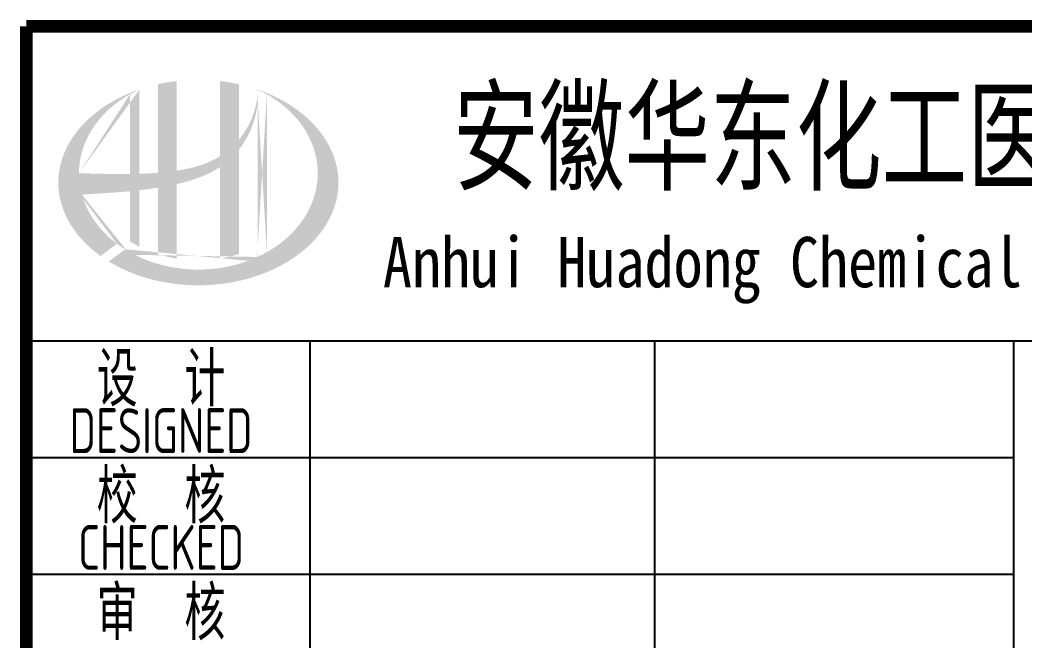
# Model space of a CAD drawing. Extents: x 5136380 to 5447195, y -425726 to -253846.
# Drawn here: x 5403754 to 5406552, y -397372 to -395645 of the extents above; entities that cross this region are included whole.
import ezdxf
from ezdxf.enums import TextEntityAlignment as Align

# ---------------------------------------------------------------- set-up
doc = ezdxf.new("R2010")
doc.units = 0
doc.header["$LTSCALE"] = 1000
doc.header["$MEASUREMENT"] = 0
doc.layers.get('0').update_dxf_attribs({"linetype": 'CONTINUOUS'})
doc.styles.add('AHD', font='sceie.shx', dxfattribs={"width": 0.7, "bigfont": 'sceic.shx'})
doc.styles.add('宋体', font='', dxfattribs={"width": 0.7})
doc.styles.get('宋体').set_extended_font_data('SimSun')

msp = doc.modelspace()

# ---------------------------------------------------------------- hatches: boundary and pattern name
h = msp.add_hatch(color=256)
edge = h.paths.add_edge_path()
edge.add_spline(control_points=[(5404189.7, -396101.2), (5404192.7, -396100.5), (5404195.8, -396099.8), (5404220.3, -396093.9), (5404241.6, -396087.4), (5404279.1, -396071.8), (5404295.6, -396063.4), (5404311, -396053.1)], knot_values=[61.629012, 61.629012, 61.629012, 61.629012, 63.330431, 63.330431, 75.353634, 75.353634, 85.398649, 85.398649, 85.398649, 85.398649], degree=3, periodic=0)
edge.add_line((5404311, -396053.1), (5404311, -396308.2))
edge.add_spline(control_points=[(5404311, -396308.2), (5404319.6, -396306.8), (5404328.1, -396305.1), (5404345.5, -396301.1), (5404354.3, -396298.7), (5404363, -396296)], knot_values=[4.908456, 4.908456, 4.908456, 4.908456, 4.992821, 4.992821, 5.083034, 5.083034, 5.083034, 5.083034], degree=3, periodic=0)
edge.add_line((5404363, -396296), (5404363, -396005.2))
edge.add_spline(control_points=[(5404363, -396005.2), (5404367.3, -395999.8), (5404371.4, -395994.1), (5404384.5, -395974.3), (5404392.3, -395959.3), (5404406.9, -395922.9), (5404412.5, -395901), (5404414.9, -395878.3), (5404414.9, -395877.7), (5404415, -395877.1)], knot_values=[97.991744, 97.991744, 97.991744, 97.991744, 101.64219, 101.64219, 110.337975, 110.337975, 121.934322, 121.934322, 122.270691, 122.270691, 122.270691, 122.270691], degree=3, periodic=0)
edge.add_line((5404415, -395877.1), (5404415, -395841.9))
edge.add_spline(control_points=[(5404415, -395841.9), (5404415, -395845.7), (5404414.8, -395849.5), (5404414.5, -395853.4)], knot_values=[126.194075, 126.194075, 126.194075, 126.194075, 128.396762, 128.396762, 128.396762, 128.396762], degree=3, periodic=0)
edge.add_spline(control_points=[(5404414.5, -395853.4), (5404414.3, -395856.5), (5404414, -395859.6), (5404413.6, -395862.7)], knot_values=[124.417049, 124.417049, 124.417049, 124.417049, 126.194075, 126.194075, 126.194075, 126.194075], degree=3, periodic=0)
edge.add_spline(control_points=[(5404413.6, -395862.7), (5404413, -395867.2), (5404412.3, -395871.8), (5404411.4, -395876.3)], knot_values=[121.80529, 121.80529, 121.80529, 121.80529, 124.417049, 124.417049, 124.417049, 124.417049], degree=3, periodic=0)
edge.add_spline(control_points=[(5404411.4, -395876.3), (5404410.2, -395882.4), (5404408.7, -395888.5), (5404407, -395894.5)], knot_values=[118.31574, 118.31574, 118.31574, 118.31574, 121.80529, 121.80529, 121.80529, 121.80529], degree=3, periodic=0)
edge.add_spline(control_points=[(5404407, -395894.5), (5404405.2, -395900.6), (5404403.2, -395906.6), (5404400.9, -395912.5)], knot_values=[114.795988, 114.795988, 114.795988, 114.795988, 118.31574, 118.31574, 118.31574, 118.31574], degree=3, periodic=0)
edge.add_spline(control_points=[(5404400.9, -395912.5), (5404398.7, -395918.3), (5404396.2, -395924.1), (5404393.5, -395929.8)], knot_values=[111.329641, 111.329641, 111.329641, 111.329641, 114.795988, 114.795988, 114.795988, 114.795988], degree=3, periodic=0)
edge.add_spline(control_points=[(5404393.5, -395929.8), (5404390.7, -395935.6), (5404387.7, -395941.2), (5404384.5, -395946.8)], knot_values=[107.79529, 107.79529, 107.79529, 107.79529, 111.329641, 111.329641, 111.329641, 111.329641], degree=3, periodic=0)
edge.add_spline(control_points=[(5404384.5, -395946.8), (5404381.3, -395952.2), (5404378, -395957.5), (5404374.4, -395962.6)], knot_values=[104.343579, 104.343579, 104.343579, 104.343579, 107.79529, 107.79529, 107.79529, 107.79529], degree=3, periodic=0)
edge.add_spline(control_points=[(5404374.4, -395962.6), (5404370.8, -395967.8), (5404367, -395972.8), (5404363, -395977.7)], knot_values=[100.8507, 100.8507, 100.8507, 100.8507, 104.343579, 104.343579, 104.343579, 104.343579], degree=3, periodic=0)
edge.add_line((5404363, -395977.7), (5404363, -395823))
edge.add_spline(control_points=[(5404363, -395823), (5404346, -395819.2), (5404328.6, -395816.3), (5404311, -395814.3)], knot_values=[4.423999, 4.423999, 4.423999, 4.423999, 4.558741, 4.558741, 4.558741, 4.558741], degree=3, periodic=0)
edge.add_line((5404311, -395814.3), (5404311, -396023.3))
edge.add_spline(control_points=[(5404311, -396023.3), (5404275, -396045.6), (5404232.9, -396057.2), (5404189.7, -396063.7)], knot_values=[63.246215, 63.246215, 63.246215, 63.246215, 87.689124, 87.689124, 87.689124, 87.689124], degree=3, periodic=0)
edge.add_line((5404189.7, -396063.7), (5404189.7, -395814.3))
edge.add_spline(control_points=[(5404189.7, -395814.3), (5404172.1, -395816.3), (5404154.7, -395819.2), (5404137.7, -395823)], knot_values=[4.866038, 4.866038, 4.866038, 4.866038, 5.000777, 5.000777, 5.000777, 5.000777], degree=3, periodic=0)
edge.add_line((5404137.7, -395823), (5404137.7, -396069.4))
edge.add_spline(control_points=[(5404137.7, -396069.4), (5404136.8, -396069.5), (5404119.4, -396070.8), (5404102, -396071.7), (5404085.7, -396072.2)], knot_values=[43.657356, 43.657356, 43.657356, 43.657356, 44.134253, 53.497092, 53.497092, 53.497092, 53.497092], degree=3, periodic=0)
edge.add_line((5404085.7, -396072.2), (5404085.7, -395837.6))
edge.add_spline(control_points=[(5404085.7, -395837.6), (5404077.1, -395840.6), (5404068.8, -395843.7), (5404060.6, -395847.1)], knot_values=[5.14157, 5.14157, 5.14157, 5.14157, 5.212921, 5.212921, 5.212921, 5.212921], degree=3, periodic=0)
edge.add_spline(control_points=[(5404060.6, -395847.1), (5404057.1, -395848.5), (5404053.7, -395850), (5404037.6, -395857), (5404025.3, -395863.2), (5404013.6, -395869.8)], knot_values=[5.212921, 5.212921, 5.212921, 5.212921, 5.24296, 5.24296, 5.355623, 5.355623, 5.355623, 5.355623], degree=3, periodic=0)
edge.add_spline(control_points=[(5404013.6, -395869.8), (5404006.1, -395873.9), (5403998.9, -395878.3), (5403991.9, -395882.9)], knot_values=[5.355623, 5.355623, 5.355623, 5.355623, 5.426974, 5.426974, 5.426974, 5.426974], degree=3, periodic=0)
edge.add_spline(control_points=[(5403991.9, -395882.9), (5403988.2, -395885.3), (5403984.6, -395887.7), (5403977.8, -395892.5), (5403974.7, -395894.7), (5403971.6, -395897)], knot_values=[5.426974, 5.426974, 5.426974, 5.426974, 5.464765, 5.464765, 5.498325, 5.498325, 5.498325, 5.498325], degree=3, periodic=0)
edge.add_spline(control_points=[(5403971.6, -395897), (5403958.6, -395906.8), (5403946.6, -395917.3), (5403935.6, -395928.2)], knot_values=[5.498325, 5.498325, 5.498325, 5.498325, 5.641027, 5.641027, 5.641027, 5.641027], degree=3, periodic=0)
edge.add_spline(control_points=[(5403935.6, -395928.2), (5403932.1, -395931.7), (5403928.7, -395935.3), (5403918.5, -395946.6), (5403912.1, -395954.5), (5403906.2, -395962.6)], knot_values=[5.641027, 5.641027, 5.641027, 5.641027, 5.686569, 5.686569, 5.783729, 5.783729, 5.783729, 5.783729], degree=3, periodic=0)
edge.add_spline(control_points=[(5403906.2, -395962.6), (5403898.6, -395973), (5403892, -395983.7), (5403885.4, -395996.2), (5403884.6, -395997.8), (5403883.8, -395999.4)], knot_values=[5.783729, 5.783729, 5.783729, 5.783729, 5.908374, 5.908374, 5.92643, 5.92643, 5.92643, 5.92643], degree=3, periodic=0)
edge.add_spline(control_points=[(5403883.8, -395999.4), (5403877.6, -396011.9), (5403872.6, -396024.7), (5403868.8, -396037.7)], knot_values=[5.92643, 5.92643, 5.92643, 5.92643, 6.069132, 6.069132, 6.069132, 6.069132], degree=3, periodic=0)
edge.add_spline(control_points=[(5403868.8, -396037.7), (5403867.2, -396043.3), (5403865.8, -396048.8), (5403863.1, -396061.9), (5403862, -396069.4), (5403861.3, -396077)], knot_values=[6.069132, 6.069132, 6.069132, 6.069132, 6.130179, 6.130179, 6.211834, 6.211834, 6.211834, 6.211834], degree=3, periodic=0)
edge.add_spline(control_points=[(5403861.3, -396077), (5403860.7, -396083.6), (5403860.3, -396090.2), (5403860.3, -396096.8)], knot_values=[6.211834, 6.211834, 6.211834, 6.211834, 6.283185, 6.283185, 6.283185, 6.283185], degree=3, periodic=0)
edge.add_spline(control_points=[(5403860.3, -396096.8), (5403860.3, -396101.4), (5403860.5, -396106.1), (5403860.8, -396110.7)], knot_values=[6.283185, 6.283185, 6.283185, 6.283185, 6.333655, 6.333655, 6.333655, 6.333655], degree=3, periodic=0)
edge.add_spline(control_points=[(5403860.8, -396110.7), (5403861.4, -396120.1), (5403862.7, -396129.4), (5403864.6, -396138.6)], knot_values=[6.333655, 6.333655, 6.333655, 6.333655, 6.434594, 6.434594, 6.434594, 6.434594], degree=3, periodic=0)
edge.add_spline(control_points=[(5403864.6, -396138.6), (5403864.7, -396139.2), (5403864.8, -396139.9), (5403866.8, -396149.1), (5403869.2, -396157.7), (5403872.1, -396166.2)], knot_values=[6.434594, 6.434594, 6.434594, 6.434594, 6.441278, 6.441278, 6.535532, 6.535532, 6.535532, 6.535532], degree=3, periodic=0)
edge.add_spline(control_points=[(5403872.1, -396166.2), (5403875.2, -396175.3), (5403879, -396184.3), (5403883.4, -396193.2)], knot_values=[6.535532, 6.535532, 6.535532, 6.535532, 6.636471, 6.636471, 6.636471, 6.636471], degree=3, periodic=0)
edge.add_spline(control_points=[(5403883.4, -396193.2), (5403884.5, -396195.5), (5403885.6, -396197.7), (5403890.3, -396206.5), (5403894.1, -396213), (5403898.3, -396219.5)], knot_values=[6.636471, 6.636471, 6.636471, 6.636471, 6.661894, 6.661894, 6.73741, 6.73741, 6.73741, 6.73741], degree=3, periodic=0)
edge.add_spline(control_points=[(5403898.3, -396219.5), (5403903.9, -396228), (5403910.1, -396236.5), (5403916.9, -396244.6)], knot_values=[6.73741, 6.73741, 6.73741, 6.73741, 6.838349, 6.838349, 6.838349, 6.838349], degree=3, periodic=0)
edge.add_spline(control_points=[(5403916.9, -396244.6), (5403919.8, -396248.2), (5403922.9, -396251.7), (5403930.1, -396259.7), (5403934.4, -396264.1), (5403938.9, -396268.5)], knot_values=[6.838349, 6.838349, 6.838349, 6.838349, 6.88251, 6.88251, 6.939288, 6.939288, 6.939288, 6.939288], degree=3, periodic=0)
edge.add_spline(control_points=[(5403938.9, -396268.5), (5403946.7, -396276.1), (5403955.2, -396283.6), (5403964.1, -396290.7)], knot_values=[6.939288, 6.939288, 6.939288, 6.939288, 7.040227, 7.040227, 7.040227, 7.040227], degree=3, periodic=0)
edge.add_spline(control_points=[(5403964.1, -396290.7), (5403968.6, -396294.2), (5403973.2, -396297.7), (5403977.9, -396301.1)], knot_values=[7.040227, 7.040227, 7.040227, 7.040227, 7.090696, 7.090696, 7.090696, 7.090696], degree=3, periodic=0)
edge.add_line((5403977.9, -396301.1), (5404023.5, -396266.9))
edge.add_ellipse((5404250.3, -396070.8), major_axis=(332.5, 0), ratio=0.806676, start_angle=192.819, end_angle=226.9853, ccw=False)
edge.add_spline(control_points=[(5403926.1, -396130.3), (5403938.1, -396129.5), (5403950.2, -396128.8), (5403994.5, -396126), (5404026.9, -396123.9), (5404059.7, -396120.7)], knot_values=[11.398263, 11.398263, 11.398263, 11.398263, 18.40729, 18.40729, 37.18094, 37.18094, 37.18094, 37.18094], degree=3, periodic=0)
edge.add_line((5404059.7, -396120.7), (5404059.7, -396260.2))
edge.add_spline(control_points=[(5404059.7, -396260.2), (5404061.4, -396261.4), (5404063.2, -396262.5), (5404071.7, -396267.6), (5404078.6, -396271.4), (5404085.7, -396274.9)], knot_values=[4.049945, 4.049945, 4.049945, 4.049945, 4.072021, 4.072021, 4.153257, 4.153257, 4.153257, 4.153257], degree=3, periodic=0)
edge.add_line((5404085.7, -396274.9), (5404085.7, -396118))
edge.add_spline(control_points=[(5404085.7, -396118), (5404101.8, -396116.2), (5404118, -396114), (5404135.4, -396111.3), (5404136.5, -396111.2), (5404137.7, -396111)], knot_values=[42.135009, 42.135009, 42.135009, 42.135009, 51.307228, 51.307228, 51.948574, 51.948574, 51.948574, 51.948574], degree=3, periodic=0)
edge.add_line((5404137.7, -396111), (5404137.7, -396296))
edge.add_spline(control_points=[(5404137.7, -396296), (5404154.5, -396301.2), (5404171.9, -396305.3), (5404189.7, -396308.2)], knot_values=[4.34174, 4.34174, 4.34174, 4.34174, 4.516316, 4.516316, 4.516316, 4.516316], degree=3, periodic=0)
edge.add_line((5404189.7, -396308.2), (5404189.7, -396101.2))
edge = h.paths.add_edge_path(flags=16)
edge.add_ellipse((5404250.3, -396070.8), major_axis=(332.5, 0), ratio=0.806676, start_angle=124.9875, end_angle=179.999, ccw=False)
edge.add_line((5404059.7, -395851), (5404059.7, -396072.8))
edge.add_spline(control_points=[(5404059.7, -396072.8), (5404012, -396073.5), (5403965, -396071.9), (5403917.8, -396070.7)], knot_values=[11.27373, 11.27373, 11.27373, 11.27373, 38.687513, 38.687513, 38.687513, 38.687513], degree=3, periodic=0)
edge = h.paths.add_edge_path()
edge.add_spline(control_points=[(5404000.9, -396316.3), (5404016.4, -396325.8), (5404033, -396334.5), (5404075.3, -396353.1), (5404102, -396362), (5404157.3, -396375.3), (5404186.1, -396379.6), (5404244.1, -396383.5), (5404273.5, -396383), (5404331.2, -396377.3), (5404359.7, -396372), (5404414.2, -396357), (5404440.3, -396347.3), (5404488.7, -396323.8), (5404511.1, -396310.1), (5404551.1, -396279.7), (5404568.7, -396262.9), (5404598.3, -396227.1), (5404610.4, -396208.2), (5404628.6, -396169.1), (5404634.7, -396149), (5404641, -396108.4), (5404641.2, -396088), (5404635.4, -396047.2), (5404629.5, -396027), (5404611.7, -395987.6), (5404599.8, -395968.5), (5404570.4, -395932.4), (5404552.9, -395915.4), (5404513, -395884.6), (5404490.6, -395870.7), (5404450, -395850.9), (5404432.8, -395843.8), (5404415, -395837.6)], knot_values=[0.886421, 0.886421, 0.886421, 0.886421, 1.040557, 1.040557, 1.261172, 1.261172, 1.481788, 1.481788, 1.702404, 1.702404, 1.92302, 1.92302, 2.143636, 2.143636, 2.364252, 2.364252, 2.584868, 2.584868, 2.805484, 2.805484, 3.026099, 3.026099, 3.246715, 3.246715, 3.46852, 3.46852, 3.690325, 3.690325, 3.91213, 3.91213, 4.133935, 4.133935, 4.283209, 4.283209, 4.283209, 4.283209], degree=3, periodic=0)
edge.add_line((5404415, -395837.6), (5404415, -395837.7))
edge.add_spline(control_points=[(5404415, -395837.7), (5404415, -395839.1), (5404415, -395840.5), (5404415, -395841.9)], knot_values=[128.396762, 128.396762, 128.396762, 128.396762, 129.192193, 129.192193, 129.192193, 129.192193], degree=3, periodic=0)
edge.add_line((5404415, -395841.9), (5404415, -396303.8))
edge.add_ellipse((5404250.3, -396070.8), major_axis=(332.5, 0), ratio=0.806676, start_angle=232.1054, end_angle=299.6833, ccw=False)
edge.add_line((5404046.1, -396282.4), (5404000.9, -396316.3))
edge = h.paths.add_edge_path(flags=16)
edge.add_ellipse((5404250.3, -396070.8), major_axis=(332.5, 0), ratio=0.806676, start_angle=304.9875, end_angle=415.0121, ccw=False)
edge.add_line((5404441, -396290.5), (5404441, -395851))

# ---------------------------------------------------------------- linework, layer by layer
for p, q in [((5403771.4, -396537.1), (5409271.4, -396537.1)), ((5404561.4, -398162.1), (5404561.4, -396537.1)), ((5404561.4, -398162.1), (5404561.4, -396537.1)), ((5404561.4, -398162.1), (5404561.4, -396537.1)), ((5405521.4, -398162.1), (5405521.4, -396537.1)), ((5405521.4, -398162.1), (5405521.4, -396537.1)), ((5406521.4, -398162.1), (5406521.4, -396537.1)), ((5406521.4, -398162.1), (5406521.4, -396537.1)), ((5403771.4, -396862.1), (5406521.4, -396862.1)), ((5403771.4, -397187.1), (5406521.4, -397187.1))]:
    msp.add_line(p, q)
at = {"const_width": 35}
for points in [[(5412771.4, -395662.1), (5403771.4, -395662.1)], [(5403771.4, -395662.1), (5403771.4, -398662.1)]]:
    msp.add_lwpolyline(points, dxfattribs=at)

# ---------------------------------------------------------------- texts
for s, height, style, width, p in [('安徽华东化工医药工程有限责任公司', 250, '宋体', 0.7, (5406868.9, -395962.1)), ('Anhui Huadong Chemical & Medical Engineering Co.,Ltd', 140, '宋体', 0.85, (5406868.9, -396337.1)), ('设  计', 150, 'AHD', 0.8, (5404146.4, -396637.1)), ('设  计', 150, 'AHD', 0.8, (5404146.4, -396637.1)), ('DESIGNED', 125, 'AHD', 0.8, (5404146.4, -396787.1)), ('DESIGNED', 125, 'AHD', 0.8, (5404146.4, -396787.1)), ('校  核', 150, 'AHD', 0.8, (5404146.4, -396962.1)), ('校  核', 150, 'AHD', 0.8, (5404146.4, -396962.1)), ('CHECKED', 125, 'AHD', 0.8, (5404146.4, -397112.1)), ('CHECKED', 125, 'AHD', 0.8, (5404146.4, -397112.1)), ('审  核', 150, 'AHD', 0.8, (5404146.4, -397287.1)), ('审  核', 150, 'AHD', 0.8, (5404146.4, -397287.1))]:
    msp.add_text(s, height=height, dxfattribs=dict(style=style, width=width)).set_placement(p, align=Align.MIDDLE)

doc.saveas('drawing.dxf')
